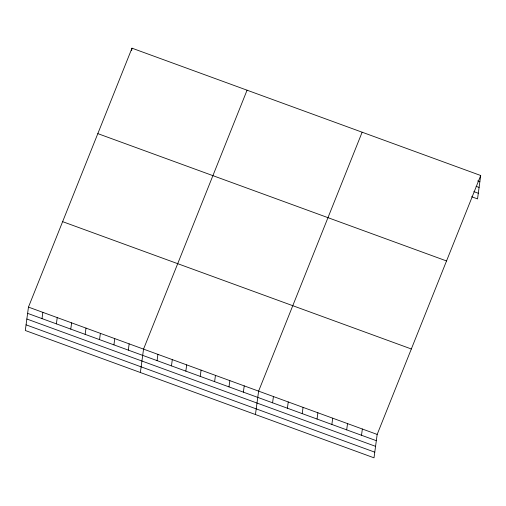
<?xml version="1.0" encoding="UTF-8"?>
<svg xmlns="http://www.w3.org/2000/svg" width="506" height="506" viewBox="0 0 506 506"><rect width="100%" height="100%" fill="white"/><g stroke="black" fill="none" stroke-linecap="round" stroke-linejoin="round"><path stroke-width="0.76" d="M28.462 307.098L25.3 330.5L374.01 457.822L377.172 434.426L480.7 175.5L131.99 48.178L28.462 307.098L377.172 434.426M42.004 318.609L42.846 312.354M56.387 323.859L57.235 317.604M70.77 329.109L71.618 322.86M85.153 334.365L86.001 328.109M131.674 50.524L131.99 48.178M99.537 339.615L100.384 333.359M113.92 344.871L114.767 338.615M128.309 350.12L129.15 343.865M140.371 372.517L143.54 349.121L247.067 90.194M157.075 360.626L157.923 354.371M171.458 365.876L172.306 359.621M185.841 371.132L186.689 364.877M200.231 376.382L201.072 370.126M214.614 381.632L215.455 375.376M228.997 386.888L229.844 380.632M243.38 392.137L244.227 385.882M255.448 414.534L258.61 391.138L362.138 132.211M272.582 402.801L273.43 396.546M287.402 408.215L288.249 401.96M302.227 413.623L303.069 407.368M317.047 419.038L317.888 412.782M331.866 424.445L332.708 418.19M346.686 429.86L347.533 423.604M361.505 435.268L362.353 429.012M480.7 175.5L477.537 198.902L471.611 196.733M477.632 180.946L479.852 181.755M476.127 186.334L479.087 187.416M473.856 191.622L478.303 193.241M97.829 133.622L446.532 260.951M62.63 221.653L411.334 348.982M27.615 313.353L376.325 440.682M26.856 319.014L375.56 446.336M26.065 324.839L374.769 452.168"/></g></svg>
